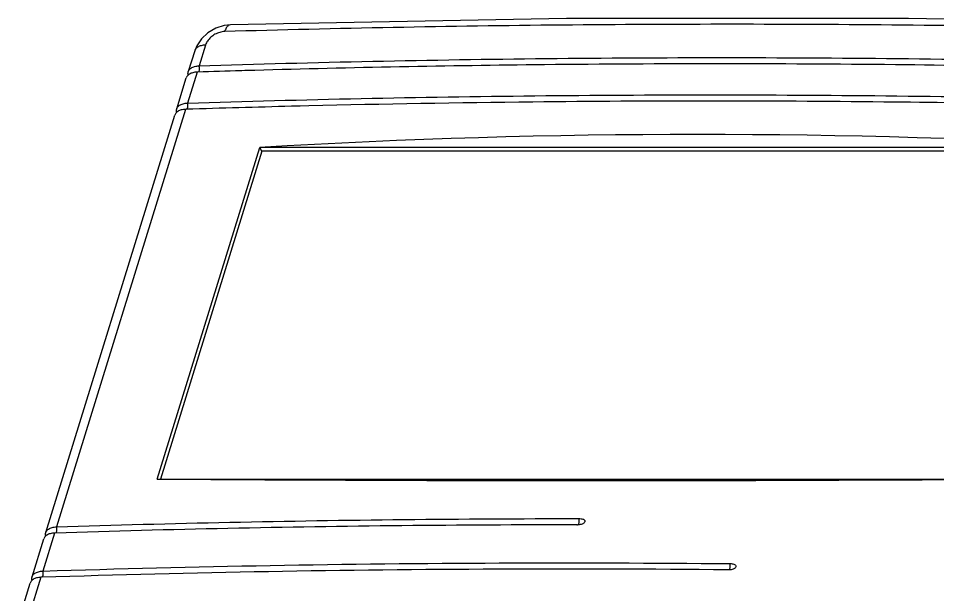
# Model space of a CAD drawing. Extents: x 3002 to 3805, y -1490 to -963.
# Drawn here: x 3046.1 to 3200.7, y -1393.6 to -1296.7 of the extents above; entities that cross this region are included whole.
import ezdxf

# ---------------------------------------------------------------- set-up
doc = ezdxf.new("R2010")
doc.units = 0
doc.header["$LTSCALE"] = 30.734
doc.layers.get('0').update_dxf_attribs({"linetype": 'CONTINUOUS'})

msp = doc.modelspace()

# ---------------------------------------------------------------- linework, layer by layer
at = {"color": 7, "linetype": 'Continuous'}
for p, q in [((3081.782, -1297.77), (3081.782, -1297.77)), ((3077.609, -1301.173), (3076.528, -1304.671)), ((3075.786, -1302.149), (3074.704, -1305.648)), ((3076.203, -1305.722), (3074.592, -1310.938)), ((3076.318, -1305.719), (3076.203, -1305.722)), ((3083.692, -1305.494), (3083.552, -1305.498)), ((3084.194, -1305.48), (3083.692, -1305.494)), ((3084.392, -1305.474), (3084.194, -1305.48)), ((3085.329, -1305.447), (3084.392, -1305.474)), ((3085.527, -1305.441), (3085.329, -1305.447)), ((3085.907, -1305.431), (3085.527, -1305.441)), ((3072.768, -1311.915), (3074.38, -1306.699)), ((3074.267, -1311.989), (3052.564, -1382.221)), ((3074.381, -1311.985), (3074.267, -1311.989)), ((3092.779, -1311.463), (3092.072, -1311.48)), ((3093.516, -1311.444), (3092.779, -1311.463)), ((3094.986, -1311.408), (3093.516, -1311.444)), ((3050.74, -1383.198), (3072.443, -1312.966)), ((3069.502, -1374.184), (3086.743, -1318.392)), ((3087.072, -1319.041), (3086.743, -1318.392)), ((3234.177, -1318.392), (3086.743, -1318.392)), ((3087.072, -1319.041), (3070.031, -1374.184)), ((3233.977, -1319.041), (3087.072, -1319.041)), ((3069.502, -1374.184), (3213.373, -1374.184)), ((3052.239, -1383.272), (3050.264, -1389.662)), ((3052.353, -1383.268), (3052.239, -1383.272)), ((3048.44, -1390.639), (3050.415, -1384.249)), ((3049.939, -1390.713), (3047.964, -1397.104)), ((3050.053, -1390.71), (3049.939, -1390.713)), ((3046.141, -1398.081), (3048.115, -1391.69))]:
    msp.add_line(p, q, dxfattribs=at)
for points in [[(3253.56, -1297.77), (3195.821, -1296.686), (3138.308, -1296.686), (3081.782, -1297.77)], [(3081.782, -1297.77), (3080.731, -1297.891), (3079.315, -1298.346), (3078.016, -1299.104), (3076.929, -1300.113), (3076.129, -1301.303), (3075.786, -1302.149)]]:
    msp.add_lwpolyline(points, dxfattribs=at)
for centre, radius, start, end in [((3162.106, -4002.479), 2698.124, 91.668372, 91.822061), ((3160.408, -4016.62), 2706.002, 91.447077, 91.821804), ((3140.072, -1376.958), 4.927, 269.98179, 271.1345)]:
    msp.add_arc(centre, radius, start, end, dxfattribs=at)
for centre, major_axis, ratio, start_param, end_param in [((3290.722, -4224.437), (-227.719, 2904.412), 0.6532929, -0.0898502, -0.0125025), ((4274.886, -1039.68), (2217.475, 173.86), 0.1290048, -2.1555788, -2.0782311)]:
    msp.add_ellipse(centre, major_axis=major_axis, ratio=ratio, start_param=start_param, end_param=end_param, dxfattribs=at)
for points, start_tangent, end_tangent in [([(3252.686, -1298.906), (3194.815, -1297.82), (3137.512, -1297.82), (3080.83, -1298.906)], (-0.9996081, 0.0279926), (-0.999583, -0.0288768)), ([(3081.782, -1297.77), (3081.433, -1297.898), (3081.096, -1298.288), (3080.83, -1298.906)], (-0.9991782, -0.040533), (-0.2976052, -0.954689)), ([(3080.83, -1298.906), (3080.008, -1299.037), (3079.202, -1299.369), (3078.491, -1299.871), (3077.943, -1300.492), (3077.609, -1301.173)], (-0.9995773, -0.029072), (-0.2954666, -0.9553531)), ([(3077.609, -1301.173), (3076.857, -1301.28), (3076.263, -1301.542), (3075.88, -1301.936), (3075.787, -1302.149)], (-0.999493, -0.0318384), (-0.2945972, -0.9556215)), ([(3076.528, -1304.671), (3134.922, -1303.438), (3193.948, -1303.438), (3253.552, -1304.671)], (0.999493, 0.0318389), (0.9995233, -0.0308745)), ([(3245.651, -1305.498), (3193.624, -1304.489), (3134.597, -1304.489), (3085.907, -1305.431)], (-0.9995994, 0.028304), (-0.999601, -0.0282447)), ([(3074.89, -1306.071), (3074.858, -1306.092), (3074.475, -1306.485), (3074.381, -1306.7)], (-0.8422487, -0.5390892), (-0.293937, -0.9558248)), ([(3074.696, -1306.235), (3074.66, -1305.925), (3074.706, -1305.649)], (-0.2436897, 0.9698533), (0.293937, 0.9558248)), ([(3074.706, -1305.649), (3074.799, -1305.434), (3075.183, -1305.041), (3075.776, -1304.779), (3076.528, -1304.671)], (0.293937, 0.9558248), (0.999493, 0.0318389)), ([(3076.203, -1305.722), (3075.452, -1305.83), (3074.89, -1306.071)], (-0.999493, -0.0318389), (-0.8422487, -0.5390892)), ([(3076.448, -1305.695), (3076.54, -1305.507), (3076.588, -1305.241)], (0.6398155, 0.7685286), (0.0816529, 0.9966608)), ([(3076.588, -1305.241), (3076.584, -1304.945), (3076.528, -1304.671)], (0.0816529, 0.9966608), (-0.306665, 0.9518175)), ([(3074.592, -1310.938), (3132.985, -1309.705), (3192.012, -1309.705), (3251.616, -1310.938)], (0.999493, 0.0318389), (0.9995233, -0.0308745)), ([(3239.47, -1311.647), (3191.687, -1310.756), (3132.66, -1310.756), (3094.986, -1311.408)], (-0.9996392, 0.0268596), (-0.9997074, -0.024188)), ([(3072.76, -1312.502), (3072.724, -1312.192), (3072.769, -1311.915)], (-0.2436897, 0.9698533), (0.293937, 0.9558248)), ([(3072.769, -1311.915), (3072.863, -1311.701), (3073.246, -1311.307), (3073.84, -1311.045), (3074.592, -1310.938)], (0.293937, 0.9558248), (0.999493, 0.0318389)), ([(3074.267, -1311.989), (3073.515, -1312.096), (3072.953, -1312.338)], (-0.999493, -0.0318389), (-0.8422487, -0.5390892)), ([(3074.511, -1311.962), (3074.603, -1311.774), (3074.651, -1311.508)], (0.6398155, 0.7685286), (0.0816529, 0.9966608)), ([(3074.651, -1311.508), (3074.647, -1311.211), (3074.592, -1310.938)], (0.0816529, 0.9966608), (-0.306665, 0.9518175)), ([(3072.953, -1312.338), (3072.921, -1312.358), (3072.538, -1312.752), (3072.444, -1312.966)], (-0.8422487, -0.5390892), (-0.293937, -0.9558248)), ([(3052.564, -1382.221), (3081.678, -1381.45), (3110.957, -1380.988), (3140.395, -1380.833)], (0.999493, 0.0318389), (1, 0)), ([(3141.203, -1381.609), (3141.057, -1381.705), (3140.77, -1381.813), (3140.438, -1381.869), (3140.169, -1381.883)], (-0.776038, -0.6306861), (-0.9997976, -0.020118)), ([(3140.296, -1381.858), (3140.385, -1381.67), (3140.436, -1381.403)], (0.6180182, 0.7861638), (0.0998816, 0.9949993)), ([(3140.436, -1381.403), (3140.439, -1381.107), (3140.395, -1380.833)], (0.0998816, 0.9949993), (-0.2627504, 0.9648638)), ([(3140.395, -1380.833), (3140.755, -1380.849), (3141.053, -1380.905), (3141.273, -1381.015), (3141.388, -1381.175), (3141.386, -1381.361), (3141.271, -1381.546), (3141.203, -1381.609)], (1, 0), (-0.776038, -0.6306861)), ([(3050.732, -1383.785), (3050.696, -1383.474), (3050.741, -1383.198)], (-0.2436897, 0.9698533), (0.293937, 0.9558248)), ([(3050.741, -1383.198), (3050.835, -1382.984), (3051.218, -1382.59), (3051.812, -1382.328), (3052.564, -1382.221)], (0.293937, 0.9558248), (0.999493, 0.0318389)), ([(3052.239, -1383.272), (3051.487, -1383.379), (3050.925, -1383.62)], (-0.999493, -0.0318389), (-0.8422487, -0.5390892)), ([(3140.07, -1381.884), (3110.632, -1382.038), (3081.353, -1382.501), (3052.353, -1383.268)], (-1, 0), (-0.9994944, -0.0317966)), ([(3052.483, -1383.245), (3052.575, -1383.057), (3052.623, -1382.791)], (0.6398155, 0.7685286), (0.0816529, 0.9966608)), ([(3052.623, -1382.791), (3052.619, -1382.494), (3052.564, -1382.221)], (0.0816529, 0.9966608), (-0.306665, 0.9518175)), ([(3050.925, -1383.62), (3050.893, -1383.641), (3050.51, -1384.035), (3050.416, -1384.249)], (-0.8422487, -0.5390892), (-0.293937, -0.9558248)), ([(3165.469, -1389.461), (3126.688, -1389.348), (3088.173, -1389.765), (3050.053, -1390.71)], (-0.9999526, 0.0097348), (-0.9994944, -0.0317966)), ([(3050.264, -1389.662), (3088.498, -1388.714), (3127.013, -1388.297), (3165.793, -1388.41)], (0.999493, 0.0318389), (0.9999526, -0.0097348)), ([(3165.843, -1389.449), (3165.469, -1389.461)], (-0.9963171, -0.0857452), (-0.9999526, 0.0097348)), ([(3165.688, -1389.434), (3165.777, -1389.246), (3165.829, -1388.98)], (0.6104029, 0.7920911), (0.1055808, 0.9944107)), ([(3165.829, -1388.98), (3165.834, -1388.684), (3165.793, -1388.41)], (0.1055808, 0.9944107), (-0.2486305, 0.9685984)), ([(3165.793, -1388.41), (3166.152, -1388.429), (3166.45, -1388.487), (3166.671, -1388.597), (3166.79, -1388.756), (3166.792, -1388.94), (3166.683, -1389.125), (3166.595, -1389.206)], (0.9999526, -0.0097348), (-0.7922213, -0.6102339)), ([(3166.595, -1389.206), (3166.469, -1389.286), (3166.179, -1389.395), (3165.843, -1389.449)], (-0.7922213, -0.6102339), (-0.9963171, -0.0857452)), ([(3048.626, -1391.062), (3048.594, -1391.083), (3048.21, -1391.476), (3048.117, -1391.691)], (-0.8422487, -0.5390892), (-0.293937, -0.9558248)), ([(3048.432, -1391.226), (3048.396, -1390.916), (3048.441, -1390.64)], (-0.2436897, 0.9698533), (0.293937, 0.9558248)), ([(3048.441, -1390.64), (3048.535, -1390.425), (3048.919, -1390.032), (3049.512, -1389.77), (3050.264, -1389.662)], (0.293937, 0.9558248), (0.999493, 0.0318389)), ([(3049.939, -1390.713), (3049.188, -1390.821), (3048.626, -1391.062)], (-0.999493, -0.0318389), (-0.8422487, -0.5390892)), ([(3050.183, -1390.686), (3050.275, -1390.498), (3050.324, -1390.232)], (0.6398155, 0.7685286), (0.0816529, 0.9966608)), ([(3050.324, -1390.232), (3050.32, -1389.936), (3050.264, -1389.662)], (0.0816529, 0.9966608), (-0.306665, 0.9518175))]:
    msp.add_spline(points, degree=3, dxfattribs=dict(at, start_tangent=start_tangent, end_tangent=end_tangent))

doc.saveas('drawing.dxf')
